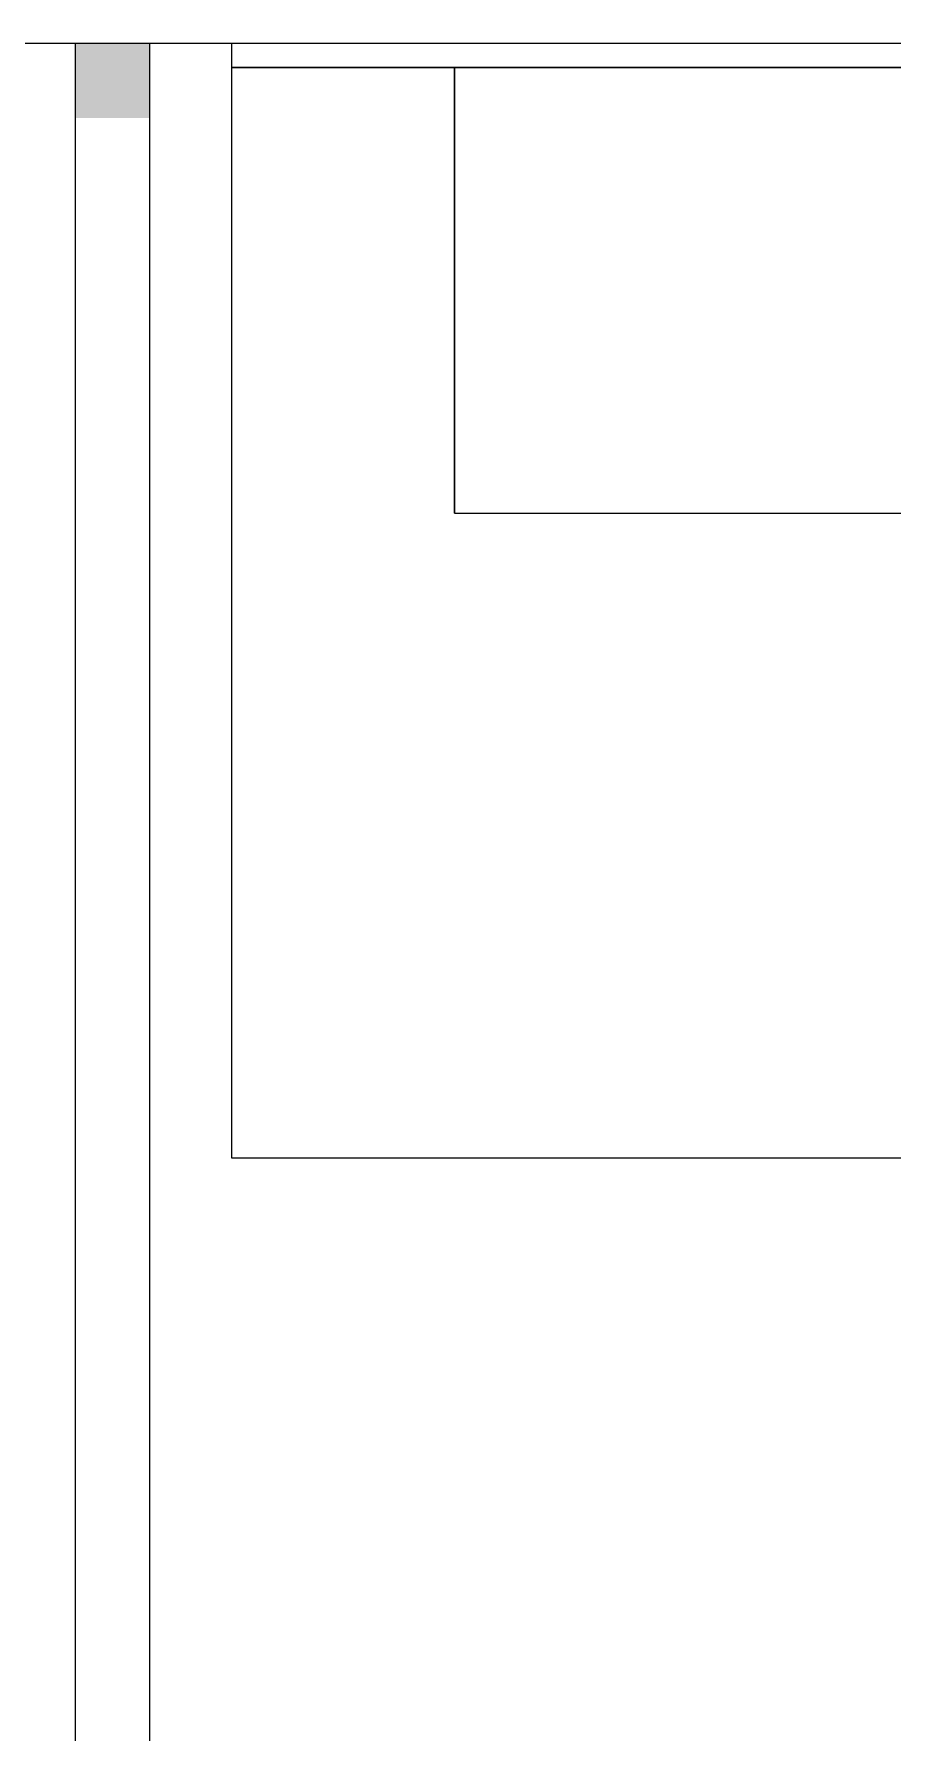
# Model space of a CAD drawing. Header units: millimetres. Extents: x -155 to 94595, y -3153 to 63413.
# Drawn here: x 91312 to 91889, y 35730 to 36873 of the extents above; entities that cross this region are included whole.
import ezdxf

# ---------------------------------------------------------------- set-up
doc = ezdxf.new("R2010")
doc.units = ezdxf.units.MM
for name, color, linetype in [('door', 252, 'Continuous'), ('int', 185, 'Continuous'), ('wall', 5, 'Continuous')]:
    doc.layers.add(name, color=color, linetype=linetype)

msp = doc.modelspace()

# ---------------------------------------------------------------- linework, layer by layer
at = {"layer": 'door'}
for points in [[(91339.86, 35116.99), (91339.86, 36866.99)], [(91389.86, 35116.99), (91389.86, 36866.99)]]:
    msp.add_lwpolyline(points, dxfattribs=at)
msp.add_solid([(91339.86, 36816.99), (91339.86, 36866.99), (91389.86, 36816.99), (91389.86, 36866.99)], dxfattribs=at)
at = {"layer": 'int'}
for p, q in [((91444.86, 36866.99), (91444.86, 36116.99)), ((94344.86, 36866.99), (91444.86, 36866.99)), ((94313.86, 36850.99), (91444.86, 36850.99)), ((91444.86, 36850.99), (91444.86, 36116.99)), ((91444.86, 36850.99), (94344.86, 36850.99)), ((91594.86, 36850.99), (91594.86, 36550.99)), ((91594.86, 36550.99), (91594.86, 36850.99)), ((91594.86, 36850.99), (91594.86, 36550.99)), ((92744.86, 36850.99), (91594.86, 36850.99)), ((91594.86, 36550.99), (92744.86, 36550.99)), ((91444.86, 36116.99), (94313.86, 36116.99)), ((91444.86, 36116.99), (94344.86, 36116.99))]:
    msp.add_line(p, q, dxfattribs=at)
at = {"layer": 'wall'}
msp.add_lwpolyline([(94344.86, 36866.99), (88264.86, 36866.99), (88264.86, 36986.99), (91304.86, 36986.99), (91304.86, 37686.99), (91424.86, 37686.99), (91424.86, 36986.99), (94344.86, 36986.99)], close=True, dxfattribs=at)

doc.saveas('drawing.dxf')
